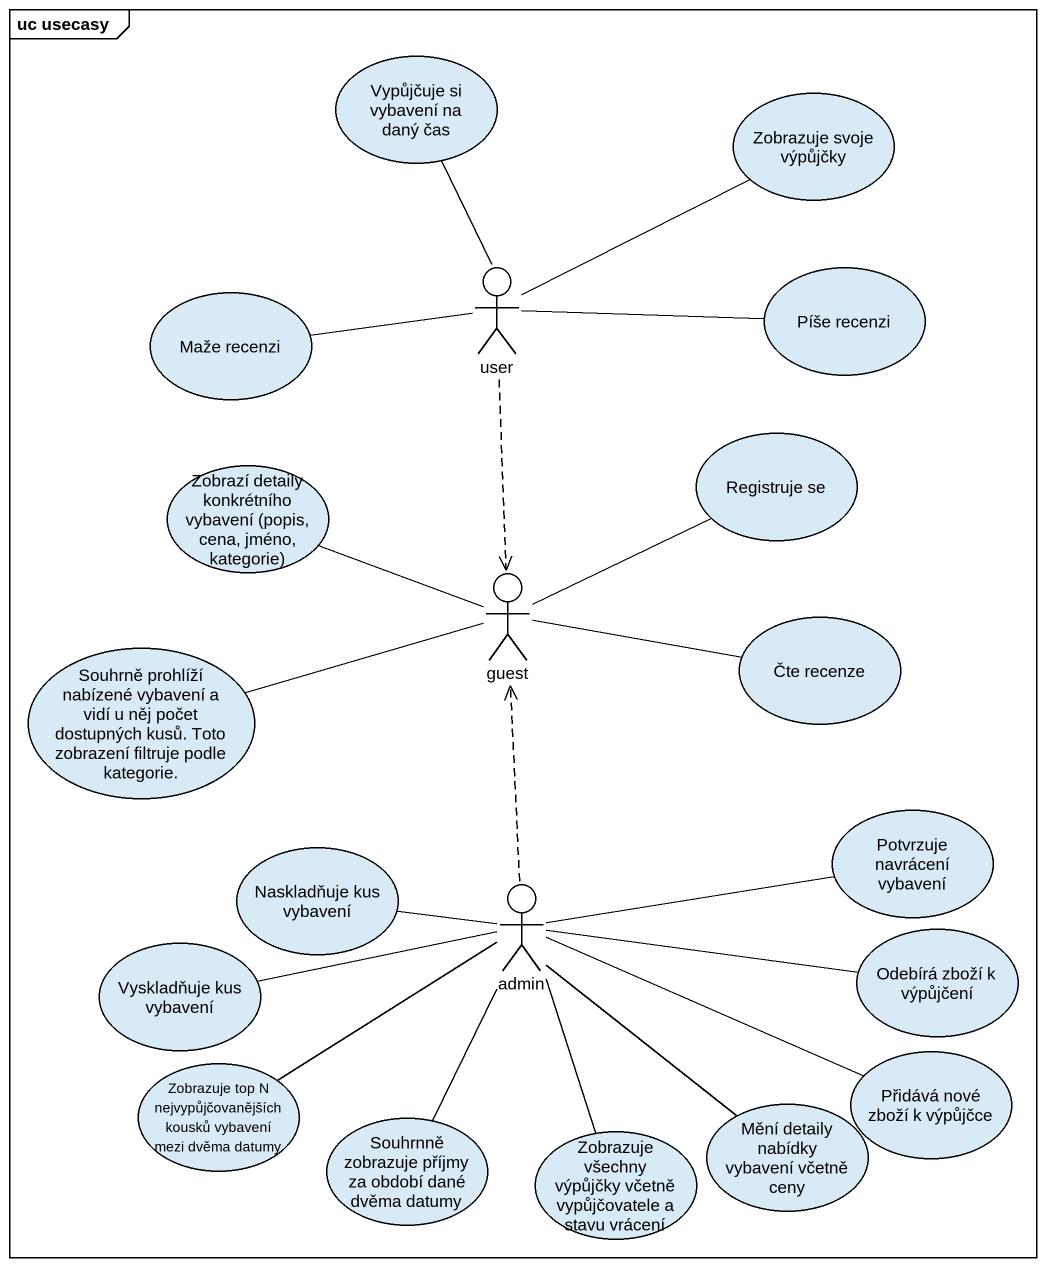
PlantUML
@startuml
mainframe uc usecasy
usecase "Vypůjčuje si vybavení na daný čas" as Vypůjčuje_si_vybavení_na
usecase "Zobrazuje svoje výpůjčky" as Zobrazuje_svoje_výpůjčky
usecase "Maže recenzi" as Maže_recenzi
actor user
usecase "Píše recenzi" as Píše_recenzi
usecase "Registruje se" as Registruje_se
usecase "Zobrazí detaily konkrétního vybavení (popis, cena, jméno, kategorie)" as Zobrazí_detaily_konkrétního
actor guest
usecase "Souhrně prohlíží nabízené vybavení a vidí u něj počet dostupných kusů. Toto zobrazení filtruje podle kategorie." as Souhrně_prohlíží_nabízené
usecase "Čte recenze" as Čte_recenze
usecase "Potvrzuje navrácení vybavení" as Potvrzuje_navrácení_vybavení
usecase "Naskladňuje kus vybavení" as Naskladňuje_kus_vybavení
usecase "Vyskladňuje kus vybavení" as Vyskladňuje_kus_vybavení
actor admin
usecase "Odebírá zboží k výpůjčení" as Odebírá_zboží_k_výpůjčení
usecase "Zobrazuje top N nejvypůjčovanějších kousků vybavení mezi dvěma datumy" as Zobrazuje_top_N
usecase "Přidává nové zboží k výpůjčce" as Přidává_nové_zboží_k
usecase "Souhrnně zobrazuje příjmy za období dané dvěma datumy" as Souhrnně_zobrazuje_příjmy
usecase "Zobrazuje všechny výpůjčky včetně vypůjčovatele a stavu vrácení" as Zobrazuje_všechny_výpůjčky
usecase "Mění detaily nabídky vybavení včetně ceny" as Mění_detaily_nabídky
Maže_recenzi -right- user
user -up- Vypůjčuje_si_vybavení_na
user -up- Zobrazuje_svoje_výpůjčky
user -right- Píše_recenzi
user ..> guest
Registruje_se -left- guest
Zobrazí_detaily_konkrétního -right- guest
guest -left- Souhrně_prohlíží_nabízené
guest -right- Čte_recenze
admin .up.> guest
admin -right- Potvrzuje_navrácení_vybavení
admin -left- Naskladňuje_kus_vybavení
admin -left- Vyskladňuje_kus_vybavení
admin -right- Odebírá_zboží_k_výpůjčení
admin -left- Zobrazuje_top_N
admin -right- Přidává_nové_zboží_k
admin -- Souhrnně_zobrazuje_příjmy
admin -- Zobrazuje_všechny_výpůjčky
admin -- Mění_detaily_nabídky
@enduml
